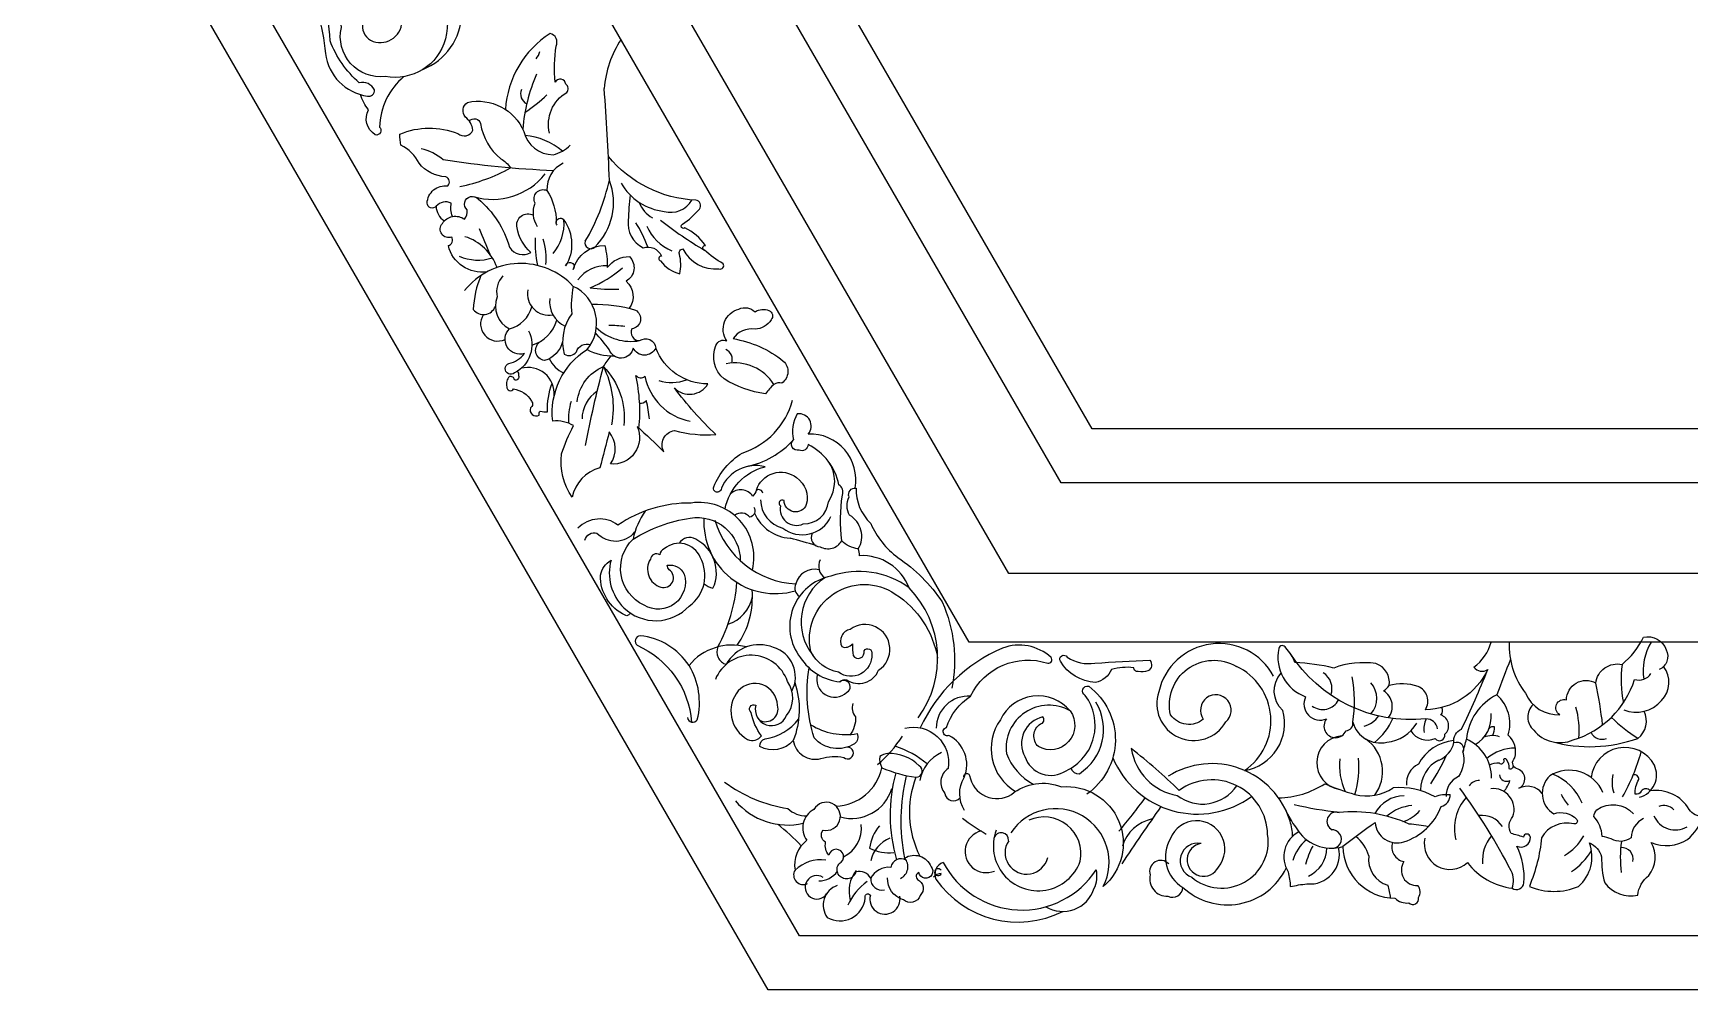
# Model space of a CAD drawing. Extents: x -66030 to 95157, y -13132 to 45879.
# Drawn here: x 26833 to 27725, y 15255 to 15770 of the extents above; entities that cross this region are included whole.
import ezdxf

# ---------------------------------------------------------------- set-up
doc = ezdxf.new("R2010")
doc.units = 0
doc.header["$LTSCALE"] = 100
doc.header["$MEASUREMENT"] = 0
for name, color, linetype in [('3', 11, 'CONTINUOUS'), ('4', 121, 'CONTINUOUS'), ('7', 105, 'CONTINUOUS')]:
    doc.layers.add(name, color=color, linetype=linetype)

# ---------------------------------------------------------------- blocks, each defined once
blk = doc.blocks.new('窗-071')
at = {"layer": '3'}
for points in [[(287.3, 1017.23), (574.6, 519.62), (287.3, 22), (-287.3, 22), (-574.6, 519.62), (-287.3, 1017.23)], [(218.02, 897.23), (436.03, 519.62), (218.02, 142), (-218.02, 142), (-436.03, 519.62), (-218.02, 897.23)]]:
    blk.add_lwpolyline(points, close=True, dxfattribs=at)
for points in [[(-441.01, 375.74, 0.655649), (-439.46, 422.12, 1.070372), (-442.83, 420.05, -0.283444), (-431.68, 388.2, -0.391193), (-456.31, 372.92, -0.521675), (-474.2, 392.86, -0.576607), (-460.2, 402.96, -1.768294), (-459.42, 400.11, 0.744745), (-462.28, 387.68, 0.54448), (-449.48, 395.17, 0.375828), (-456.39, 410.7, 0.247234), (-477.12, 406.1, 0.226493), (-492.09, 423.93, -0.342709), (-499.53, 429.77, 0.810291), (-502.2, 424.19, -0.048055), (-490.28, 414.87, -0.093286), (-480.68, 382.24, 0.33863), (-463.57, 364.89, 0.549303), (-460.72, 367.48, 0.345535), (-466.94, 370.33, -0.121174), (-478.8, 387.47, 0.044468), (-481.72, 406.52, 0.044468)], [(-389.23, 349.77, -0.33058), (-382.23, 366.41, 0.491055), (-382.64, 369.7, 0.782064), (-386.97, 370.52, -0.054214), (-386.55, 385.32, 0.468739), (-389.02, 390.45, 0.238756), (-407.25, 359.44)], [(-448.72, 372.83, 0.213238), (-458.65, 352.26, -0.781005), (-460.37, 349.04, -0.390389), (-463.17, 359.34, -0.088604), (-466.41, 365.5)], [(-428.85, 315.71, -0.151859), (-429.34, 321.21, 0.321349), (-435.52, 319.97, -0.720493), (-439.22, 321.21, -0.441518), (-430.79, 328.19, 0.565609), (-431.61, 331.89, -0.208421), (-442.51, 337.44, 0.168684), (-449.92, 344.84, -0.062334), (-450.33, 349.36, -0.19969), (-426.67, 349.56, 0.503888), (-420.5, 351, 0.189337), (-423.58, 356.34, -0.45952), (-422.76, 362.3, -0.362111), (-399.72, 350.38, 0.343097), (-387.79, 340.93, 0.134565), (-380.79, 344.84)], [(-421.97, 354.64, -0.611475), (-417.41, 353.67, 0.183162), (-409.18, 339.29, -0.139843), (-405.24, 335.54, -0.139843)], [(-387.61, 334.44, -0.029725), (-432.64, 338.88, 0.12037), (-441.69, 343.4)], [(-343.93, 314.21, 0.036082), (-325.99, 302, -0.868319), (-325.66, 303.95, 0.1274), (-333.98, 311.12, -1.246928), (-334.96, 312.58, 0.073618), (-328.11, 318.77, 0.608583), (-329.58, 322.36, -0.212075), (-365.21, 340.26, -0.212075)], [(-394.12, 311.48, -0.238668), (-395.16, 321.19, -0.705002), (-390.3, 326.38, -0.148657), (-386.53, 313.28, -0.148657)], [(-356.39, 324.57, 0.014238), (-357.14, 314.21, 0.313832), (-351.1, 302.97, -0.395508), (-343.6, 299.55, 0.937384), (-343.93, 297.6, 0.181075), (-336.1, 292.39, 0.123795), (-336.26, 300.37, -0.475818), (-334.8, 302.49, 0.310194), (-320.12, 294.34, 0.669466), (-318.33, 296.46, -0.06456), (-325.99, 302)], [(-414.71, 293.15, -0.389029), (-430.55, 303.86, 0.500368), (-429.16, 307.32, -0.786293), (-432.98, 312.87, -0.437837), (-423.96, 314.6, 0.23628), (-422.92, 318.41, -1.04807), (-418.41, 322.92, -0.151273), (-405.57, 303.17, 0.413861), (-396.89, 301.09, -0.174357), (-402.45, 311.14, -0.67113), (-395.8, 316.21, -0.67113)], [(-386.14, 312.18, -1.047439), (-383.36, 314.26, -0.297682), (-382.67, 295.54, -1.255575), (-379.54, 294.15, -0.343512), (-366.71, 303.86, -0.067671), (-365.67, 294.85, -0.248704), (-356.64, 299.35, -0.501974), (-358.03, 289.3, -0.402425), (-356.81, 278.24, -0.402425)], [(-353.5, 229.95, -0.577587), (-364.38, 214.72, 0.33678), (-364.93, 227.77, -0.010647), (-368.74, 213.09, 0.284006), (-380.05, 201.12, -0.187332), (-384.31, 218.78, -0.048314), (-379.44, 230.35, 0.162092), (-387.97, 232.18, -0.286979), (-373.95, 261.41, 0.488088), (-379.54, 287.22, 0.457908), (-423.96, 285.49)], [(-379.54, 287.22, 0.081388), (-380.17, 276, 0.229568), (-383.23, 259.56, 0.409684), (-378.26, 260.52, -0.430416), (-372.55, 263.36, -0.430416)], [(-371.97, 279.9, -0.082051), (-354.22, 277.52, -0.721583), (-355.6, 269.9, 0.566768), (-352.48, 265.04, -0.590115), (-345.88, 262.03, -0.627171), (-355.13, 262.03, -0.77991), (-364.93, 261.48, 0.029105), (-370.54, 268.18)], [(-397.78, 269.12, -0.412816), (-403.53, 251.91, -1.230062), (-405.82, 255.74, 0.180245), (-399.51, 259.75, -0.782213), (-405.63, 269.88)], [(-383.91, 264.62, -0.254108), (-391.27, 256.88, -0.719893), (-392.67, 264.89, -0.719893)], [(-374.57, 222.23, -0.017925), (-367.24, 254.45, -0.010826), (-364.14, 258.81)], [(-353.5, 229.95, -0.019989), (-342.61, 219.62, -0.518388), (-338.25, 228.32, 0.082665), (-321.38, 226.69, -0.042544), (-338.25, 245.72, 0.486239), (-324.64, 247.35, -0.310023), (-345.88, 262.03, -0.310023)], [(-402.36, 252.58, -0.193095), (-401.94, 250.82, -0.729909), (-403.59, 249.07, 0.475356), (-405.58, 250.36, 0.309574), (-406.64, 246.25, 0.809006), (-403.94, 245.32, -0.233249), (-396.66, 240.4, -0.476859), (-397.02, 237.58, 0.713897), (-393.5, 234.66, -0.265835), (-393.03, 236.3, 0.065426), (-390.1, 235.94, -0.100017), (-388.19, 247.66, -0.100017)], [(-377.95, 240.1, -0.274177), (-367.24, 254.45, -0.221807), (-358.93, 230.39, -0.221807)], [(-317.62, 196.34, -0.289337), (-301.3, 213.55, 0.373353), (-319.13, 204.8, -1.203857), (-322.26, 205.43, -0.153404), (-310.68, 219.17, 0.254655), (-290.04, 240.73, 0.254655)], [(-263.23, 180.09, -0.184886), (-269.99, 183.38, -0.065233), (-269.75, 202.01, 0.383617), (-271.22, 206.17, 0.238239), (-283.73, 222.59, -0.556812), (-287.41, 220.39, -0.77544), (-289.71, 224.55)], [(-302.14, 202.74, 0.515997), (-304.84, 203.97, -0.52587), (-288.4, 209.11, -0.319241), (-284.47, 198.09, -0.819683), (-293.55, 199.8, 0.964372), (-295.02, 197.6, 0.613297), (-285.7, 190.25, 0.390127), (-275.39, 199.31, 0.311151), (-275.52, 215.87)], [(-304.84, 203.97, -0.120951), (-306.31, 201.52, 0.464695), (-315.4, 202.53, 0.464695)], [(-242.51, 164.09, 0.326183), (-262.76, 177.26, 0.109902), (-263.23, 180.09, 0.414567), (-266.77, 193.76, -0.247505), (-267.01, 201.3, -0.575773), (-264.17, 204.84, 0.21022), (-258.16, 190.39, 0.132984), (-247.09, 176.51, -0.097137), (-229.01, 158.39, -0.155458), (-225.1, 123.12)], [(-306.48, 171.42, 0.531698), (-331.45, 198.76, 0.15215), (-361.31, 189.77, 0.377607), (-377.65, 188.5)], [(-305.82, 197.11, -0.515759), (-307.53, 192.94, 0.436859), (-313.71, 193.67, 0.436859)], [(-303.12, 200.05, 0.345487), (-294.04, 188.53, 0.481719), (-274.41, 193.19)], [(-356.53, 154.05, -0.617758), (-358.36, 152.91, -0.295395), (-368.51, 169.25, -0.194463), (-364.16, 175.46, 0.2736), (-358.89, 156, 0.421436), (-332.24, 156.67, 0.381366), (-327.76, 176.59, 0.511799), (-342.41, 180.04, 0.316059), (-344.25, 177.6, 0.57426), (-348.11, 175.77, 0.492236), (-343.84, 164.39, 0.843131), (-340.38, 171.51, -0.227024), (-341.19, 173.34, -0.34052), (-334.31, 169.76, -0.695505), (-350.68, 157.09, -0.527957), (-355.17, 184.05, -0.098931), (-331.86, 192.63, -0.461802), (-311.4, 175.18)], [(-374.81, 183.58, -0.420065), (-369.9, 186.51, 0.449482), (-354.42, 186.93, 0.449482)], [(-326.2, 165.78, 0.106642), (-322.55, 163.98, 0.404169), (-329.59, 183.96, 0.427289), (-336.33, 182.31)], [(-282.06, 186.43, 0.560066), (-278.83, 180.93, 0.416833), (-269.99, 183.38)], [(-238.84, 111.07, 0.366942), (-242.51, 164.09, 0.248873), (-274.42, 168.89, 0.556835), (-286.85, 135.61, 0.226527), (-270.75, 125.73, -0.291031), (-267.93, 126.58, 0.475526), (-254.94, 130.53, 1.0287), (-266.52, 147.17, 0.513746), (-269.9, 140.12, 0.348987), (-265.67, 141.25, 0.033338), (-265.39, 136.45, 0.844947), (-260.87, 138.43, -0.908355), (-257.76, 137.02, -0.639509), (-271.32, 129.68, -0.234472), (-282.61, 138.14, -0.683624), (-248.16, 161.56, -0.210513), (-230.85, 135.42)], [(-333, 111.16, 0.681516), (-328.95, 110.28, 0.201242), (-332.33, 132.45, 0.223323), (-352.3, 144.58, 0.662754), (-353.52, 140.66, -0.276635), (-331.28, 109.34)], [(2.35, 142, 0.171515), (9.04, 121.08, 0.313638), (23.09, 112.32, -0.890336), (25.77, 118.37, -0.572543), (37.74, 125.26, -0.443601), (48.45, 132.86, 0.109016), (57.15, 143.93, -0.393105), (66.47, 138.8, -0.433046), (63.62, 130.82)], [(-303.62, 110.09, 0.666133), (-296.19, 116.19, 0.66633), (-312.25, 122.1, 0.467779), (-308.45, 102.26, 0.359694), (-302.74, 103.74, -0.115778), (-306.97, 113.24, -0.917609), (-305.07, 116.19, 0.93859), (-292.59, 111.97, 0.341576), (-292.17, 125.91, 0.698791), (-321.55, 126.75)], [(-220.06, 86.73, 0.396439), (-226.26, 103.83, -1.081173), (-227.24, 107.11, -0.175523), (-217.4, 119.89, -0.377511), (-185.89, 133.33, 0.706949), (-184.59, 135.74, 0.27985), (-204.38, 139.55, 0.184182), (-237.99, 106.96, 0.184182)], [(-93.76, 128.05, 0.695452), (-140.61, 121.73, 0.91009), (-113.27, 109.4, 2.272711), (-122.44, 110.57, -0.448721), (-135.77, 112.23, -0.660547), (-108.93, 132.05)], [(-6.36, 130.77, -0.286738), (-31.8, 114.39, 0.470576), (-34.79, 123.88, 0.150456), (-46.63, 124.24, 0.371399), (-52.01, 133.19, 0.128856), (-69.23, 131.4, 0.043433), (-85.03, 133.71, 0.082238), (-88.73, 139.68, 0.697819), (-91.65, 139.36, 0.370799), (-80.67, 119.68, 0.698095), (-72.11, 110.65, 1.159341), (-64.2, 105.81, 0.453258), (-61.43, 109.25, 0.399061), (-47.53, 101.12, 0.23768), (-35.32, 108.91)], [(-26.84, 106.54, 0.38746), (-31.59, 110.61, -0.28373), (-87.02, 137.43)], [(-282.66, 108.22, 0.181497), (-263.7, 104.62, -0.358436), (-264.8, 100.46, -0.366718), (-281.24, 102.87, -0.115605), (-283.35, 131.45)], [(-105.58, 89.59, 0.449445), (-90.01, 114.1, -0.411369), (-90.67, 129.26, -0.411369)], [(-20.15, 100.98, -0.356269), (-17.07, 106.37, 0.017967), (-6.36, 130.77, 0.017967)], [(12.15, 116.5, 0.430454), (12.39, 106.03, 0.333012), (28.46, 102.02, 0.249591), (53.56, 126.76, 0.326598), (60.25, 129.1)], [(49.16, 114.29, 0.318252), (64.57, 118.09, 0.369687), (65.42, 132.05)], [(-289.13, 125.46, -0.17542), (-289.79, 101.77, -0.351575), (-303.39, 99.36, -0.404221), (-301.19, 102.43, 0.19112), (-287.6, 110.53, 0.19112)], [(-176.78, 113.89, -0.804078), (-189.72, 99.32, -0.488215), (-188.89, 108.55, 0.566535), (-187.87, 111.42, 0.502597), (-195.26, 95.22, 0.499639), (-178.42, 89.48, 0.476099), (-170.62, 120.24, -0.910614), (-169.18, 123.93, -0.510639), (-169.96, 79.94)], [(-46.97, 111.06, 0.460658), (-48.95, 122.07, 0.107194), (-46.63, 124.24, 0.107194)], [(-265.46, 116.88, 0.253261), (-264.36, 111.41, -0.187011), (-266.75, 103.99)], [(-176.78, 113.89, 0.546292), (-205.26, 110.27, 0.438689), (-199.09, 80.99, 0.438689)], [(-176.56, 90.46, 0.30688), (-173.02, 88.24, 0.404736), (-166.24, 117.48)], [(-37.74, 105.79, 0.377706), (-27.8, 102.62, 0.802165), (-23.87, 104.35, 0.579229), (-25.45, 112.2, 0.320269), (-25.16, 115.27)], [(15.88, 80.22, 0.354223), (6.36, 82.3, 0.721256), (5.36, 90.32, -0.549506), (4.69, 94.67, 0.283331), (2.01, 104.03, 0.298927), (-2.67, 120.41, 0.262298), (-15.06, 102.35)], [(19.75, 101.35, 0.153433), (54.9, 102.69, 0.358912), (57.47, 113.74)], [(-289.79, 101.77, 0.444279), (-278.5, 94.44, -0.122961), (-269.2, 94.89, 1.499558), (-267.8, 99.09)], [(-244.31, 106.78, -0.543662), (-226.59, 90.39, 0.443587), (-227.9, 80.23, 0.645075), (-221.73, 78.35)], [(-20.21, 101.79, 0.248241), (-34.68, 92.14, 0.305737), (-39.52, 83.51, 0.305737)], [(-4.47, 103.83, 0.174598), (-3.61, 107.42, 0.222369), (-5.83, 106.73)], [(-151.82, 98.49, 0.322191), (-133.08, 79.34, 0.434007), (-108.78, 83.35, 0.434007)], [(-20.15, 100.98, -0.70818), (-16.56, 96.98, -0.217712), (-18.25, 87.09, 0.316806), (-23.31, 78.88, 0.316806)], [(55.59, 78.64, 0.464568), (61.64, 91.78, 0.737437), (35.89, 86.67)], [(-219.86, 73.29, -0.28277), (-220.06, 86.73, -1.032343), (-217.82, 87.55, 0.538911), (-200.69, 79.81, -0.274825), (-180.28, 82.88, -0.732163), (-163.28, 42.22)], [(-5.61, 91.83, -0.155204), (-1.65, 92.64, 0.729964), (0.32, 93.62, -1.146045), (1.2, 94.17, -0.160047), (2.3, 90.33, 0.542113), (4.13, 91.43, 0.542113)], [(40.66, 80.59, 0.461866), (18.98, 87.34, 0.498105), (20.58, 71.89, -0.287496), (30, 69.58, -0.754544), (28.75, 67.81, 0.333095), (15.6, 62.13, -0.074926), (10.62, 42.24, 0.201978), (30.71, 42.24, 0.31348), (35.15, 60, -0.234426), (40.13, 54.32, 0.075052), (41.37, 43.66, 0.285632), (54.88, 38.69, -0.200127), (59.32, 46.68, 0.320062), (60.39, 60.18, 0.253701), (75.14, 61.42, 0.148259), (81.54, 70.83, -0.27623), (75.86, 73.67, 0.307743), (59.92, 81.23, 0.307743)], [(-317.81, 84.85, 0.124189), (-291.99, 74.03, 0.19823), (-284.34, 71.07, 0.19823)], [(-32, 61.93, 0.737021), (-14.64, 51.96, 0.203483), (3.66, 41.51, 0.575438), (8.42, 43.65, 0.135478), (5.56, 58.61, 0.555327), (11.03, 62.41, 0.832315), (8.18, 62.41, 0.012591), (3.19, 63.83, -0.330838), (3.9, 70.72, 0.560114), (-5.13, 82.11)], [(3.66, 41.51, 0.200224), (3.19, 48.64, 0.037661), (-17.73, 82.35)], [(59.92, 81.23, 0.511834), (56.3, 81.12, -0.364068), (53.81, 79.88, -0.14436), (55.24, 85.92, 0.562364), (53.06, 87.77, 0.562364)], [(-258.17, 45.54, 0.357741), (-264.22, 48.17, -1.227963), (-271.06, 51.59, 1.617989), (-275.27, 55.01, -0.236323), (-276.58, 60.26, -0.457038), (-277.64, 65.26, 2.007534), (-281.32, 73.67, 0.466454), (-284.22, 61.05, 0.278692), (-289.06, 48.93, 0.278692)], [(57.19, 69.94, 0.28419), (52.21, 62.13, -0.300723), (44.04, 61.6, 0.051533), (40.31, 62.66, 0.172662), (36.93, 70.83, -0.141181), (38.17, 73.49, -0.385325), (53.1, 71.89)], [(-254.61, 66.97, 0.145065), (-258.63, 57.85, 0.148012), (-248.77, 56.07)], [(-83.49, 64.5, 0.437471), (-87.78, 48.18, -0.043106), (-86.94, 42.14, -0.02774), (-80.14, 43.3, 0.520168), (-67.27, 58.07, 0.520168)], [(-245.98, 45.53, 0.499866), (-244.34, 53.83, -0.469126), (-233.57, 50.29, -1.325071), (-238.55, 47.93, 0.516675), (-239.1, 45.08, -0.533509), (-238.01, 38.54, -0.539439), (-244.82, 36.77, -0.351066), (-251.29, 45.8)], [(-276.52, 53.02, 0.217948), (-289.06, 48.93, 0.764039), (-283.93, 43.46, 0.764039)], [(-243.72, 52.98, 0.518724), (-250.01, 50.01, 0.309535), (-258.17, 45.54, 0.498073), (-252.56, 40.85, 0.306415)], [(-229.47, 48.82, 3.990241), (-229.36, 47.48, 0.22947), (-232.54, 45.95, 0.22947)], [(-228.55, 52.05, 0.438189), (-231.54, 45.14, 0.373718), (-179.82, 32.03)], [(-136.56, 51.39, 0.806853), (-144.12, 46.95, 0.500109), (-136.87, 38.25, 0.539263), (-130.75, 41.85)], [(-271.82, 42.62, 0.503685), (-275.91, 29.55, 0.540446), (-260.37, 37.45, -0.935627), (-258.32, 38.67, 1.262142), (-246.32, 38.28)]]:
    blk.add_lwpolyline(points, format="xyb", dxfattribs=at)
for points in [[(-314.36, 265.86, -0.128663), (-293.85, 256.71, -0.476729), (-294.4, 247.75, 0.20503), (-297.69, 247.2, 0.041599), (-301.17, 243.36, -0.105989), (-318.02, 249.39, -0.331159), (-321.32, 263.11, -0.437246), (-316.92, 264.94, -0.520074), (-311.98, 277.93, -0.308849), (-305.38, 276.83, -0.215408), (-299.71, 277.38, -0.500483), (-298.79, 273.54, -0.243176), (-305.38, 269.7, 0.295484)], [(-180.77, 134.16, -0.972781), (-177.95, 135.85, 0.196221), (-166.66, 133.41, -0.004743), (-144.26, 134.54, -0.485052), (-145.01, 130.21, -0.12296), (-148.97, 130.02, -0.474552), (-150.85, 131.53, 0.098903), (-159.88, 130.78, -0.240159), (-166.47, 125.51, -0.24764)], [(-238.35, 91.53, 0.200796), (-251.18, 96.49, 0.100653), (-254.49, 95.25, 0.145904), (-253.63, 90.71, 0.067193), (-239.7, 86.78, 0.767251)]]:
    blk.add_lwpolyline(points, format="xyb", close=True, dxfattribs=at)
for centre, radius, start, end in [((-325.46, 364.91), 41.58, 146.26643, 175.80286), ((-399.98, 384.79), 6.97, 318.33029, 345.81787), ((-326.31, 344.78), 74.2, 156.98614, 174.8453), ((-396.72, 365.69), 4.35, 154.0236, 245.24), ((-440.66, 419.84), 74.2, 303.90267, 312.75184), ((-1185.75, 303.19), 821.37, 1.90474, 4.52193), ((-401.75, 321.56), 27.37, 49.64093, 84.69687), ((-439.54, 397.24), 70.59, 281.18134, 299.06307), ((-412.44, 349.83), 27.12, 253.15915, 321.96805), ((-378.86, 327.04), 11.46, 114.83599, 183.2728), ((-448.81, 349.29), 86.05, 329.52156, 347.38615), ((-388.38, 321.39), 25.25, 314.09976, 21.12923), ((-339.67, 341.24), 23.61, 210.20594, 263.21492), ((-428.4, 320), 7.12, 180.18286, 238.29154), ((-341.87, 325.27), 11.4, 199.29637, 242.18131), ((-339.79, 327.28), 9.85, 254.28891, 330.71425), ((-402.73, 313.02), 19.41, 320.2378, 3.64345), ((-390.57, 289.1), 43.76, 18.9202, 33.41803), ((-332.32, 319.04), 18.66, 202.71657, 248.12146), ((-429.73, 288.18), 20.21, 19.44115, 72.88657), ((434.33, 663.77), 922.51, 202.498, 203.20209), ((-354.24, 304.51), 40.91, 176.56784, 192.36037), ((-418.81, 298.34), 28.18, 355.38411, 16.64808), ((-372.47, 304.87), 2.31, 160.44239, 315.89873), ((-418.49, 317.34), 19.4, 246.77331, 287.76937), ((-381.32, 276.24), 39.08, 156.75736, 177.81747), ((-401.47, 285.05), 9.39, 136.74951, 193.35326), ((-366.64, 282.04), 13.52, 85.83439, 144.45787), ((-392.93, 334.29), 51.76, 292.9685, 310.27239), ((-389.5, 284.23), 8.8, 170.04472, 280.68775), ((-363.56, 357.3), 71.25, 262.60263, 272.11852), ((-416.24, 280.91), 5.22, 217.61731, 339.14035), ((-401.16, 279.05), 10.2, 157.9207, 243.97435), ((-408.58, 281.98), 12.45, 283.68993, 345.76321), ((-378.19, 280.95), 11.06, 172.91596, 245.07753), ((-410.43, 271.85), 6.96, 146.5581, 295.66213), ((-400.66, 277.62), 15.03, 286.30186, 343.55055), ((-364.74, 218.65), 52.56, 83.25195, 90.39603), ((-356.01, 285.38), 20.64, 226.72594, 279.85254), ((-379.05, 262.15), 11.21, 203.30645, 246.76422), ((-362.87, 283.46), 24.68, 243.32644, 269.91093), ((-319.19, 257.37), 4.52, 341.04069, 65.14631), ((-398.01, 243.43), 10.69, 355.29348, 105.19884), ((-399.53, 237.73), 36.36, 348.80671, 27.37784), ((-352, 252.49), 2.61, 218.0848, 310.50776), ((-418.26, 236.12), 65.87, 354.04409, 12.94772), ((-327.38, 255.07), 23.38, 191.25754, 258.81141), ((-313.57, 237.17), 18.78, 32.2808, 100.85152), ((-362.58, 233.1), 13.4, 122.5675, 180.16279), ((-339.36, 264.58), 16.64, 251.37577, 291.36229), ((-355.24, 232.76), 26.33, 163.50334, 183.05801), ((-351.91, 242.26), 2.75, 257.97698, 321.91907), ((-412.75, 225.66), 64.74, 6.56741, 13.30892), ((-276.15, 227.97), 13.98, 148.9486, 194.17758), ((-287.53, 230.17), 5.06, 319.93268, 96.83514), ((-316.52, 249.22), 36.43, 282.20689, 317.38482), ((-282.88, 208.3), 18.63, 349.39147, 92.41923), ((-325.04, 177.68), 30.8, 144.65012, 168.05296), ((-297.1, 190.94), 29.18, 176.68171, 286.08805), ((-286.88, 202.14), 36.44, 196.59068, 267.0083), ((-289.91, 201.45), 17.13, 203.64375, 266.03782), ((-328.71, 31.77), 157.17, 72.121, 76.15206), ((-281.06, 163.76), 7.98, 76.83542, 165.56584), ((-273.65, 172.98), 5.78, 153.68338, 235.37256), ((-379.3, 171.6), 66.73, 331.7859, 355.47311), ((-341.02, 160.42), 34.57, 325.15223, 4.83689), ((-285.24, 164.04), 3.94, 154.25465, 239.25851), ((-264.98, 150.25), 21.59, 123.61635, 218.86709), ((-320.9, 163.29), 14.73, 287.69618, 348.8032), ((-22.61, 146.57), 18.18, 305.53897, 345.44369), ((80.66, 130.02), 23.59, 149.46241, 187.74379), ((-314.78, 118.11), 22.66, 74.8218, 140.74719), ((-315.57, 137.95), 5.36, 156.95549, 252.41456), ((-303.55, 125.36), 15.55, 68.59319, 151.2273), ((-301.47, 127.8), 12.56, 332.37733, 73.39903), ((-272.92, 126.76), 7.3, 163.36696, 313.76978), ((-119.37, 109.86), 24.52, 304.23334, 64.79999), ((-77.6, 123), 7.67, 339.82641, 57.82518), ((-8.66, 134.32), 4.23, 216.95869, 303.04898), ((2868.27, -970.58), 3071.25, 158.90229, 159.19276), ((98.37, 126.74), 50.3, 173.00857, 190.94728), ((-269.12, 123.74), 2.58, 298.9384, 129.36081), ((-109.84, 117.72), 49.14, 350.07769, 11.88329), ((-60.98, 118.97), 9.38, 317.74828, 42.98695), ((-128.54, 89.38), 170.11, 6.33993, 12.17844), ((-218.3, 106.76), 13.16, 86.07236, 179.92213), ((-185.49, 98.78), 17.44, 60.02644, 187.34214), ((-73.73, 121.76), 7.29, 233.68277, 332.38211), ((-6.08, 105.69), 37.03, 355.55863, 15.3153), ((-59.69, 118.08), 10.83, 285.48634, 324.73388), ((-68.34, 120.97), 25.42, 308.42, 336.3748), ((-22.65, 106.31), 9.78, 153.94659, 186.91319), ((-18.08, 111.49), 13.14, 300.43554, 5.72947), ((98.94, 169.32), 79.87, 226.63006, 236.53415), ((-288.66, 131.66), 51.73, 309.99247, 327.09306), ((-65.1, 92.72), 11.03, 94.42671, 261.25292), ((-65.61, 89.14), 16.33, 323.5003, 54.36283), ((-57.43, 111.32), 43.31, 340.66417, 348.05664), ((-22.17, 86.48), 17.4, 359.94541, 65.88788), ((-4.47, 94.82), 9.02, 70.86552, 112.55453), ((40.26, 107.26), 4.96, 205.9965, 292.07825), ((-260.49, 61.76), 39.67, 50.239, 71.90508), ((-222.69, 82.71), 15.67, 114.88123, 170.06006), ((-180.29, 105.12), 24.08, 200.84719, 241.34886), ((-124.8, 109.23), 37.48, 202.72336, 306.10082), ((-307.14, -99.34), 251.52, 45.95745, 51.86331), ((-90.64, 125.51), 73.72, 325.86414, 336.24218), ((-30.28, 103.45), 10.44, 292.71846, 346.28886), ((4.66, 81.54), 17.14, 89.17072, 131.41702), ((-18.48, 117.35), 77.41, 330.14332, 344.92623), ((-272.89, 94.69), 19.67, 271.57133, 348.32328), ((-186.86, 71.28), 63.42, 164.15599, 196.62821), ((-118.94, 58.97), 33.4, 17.16272, 122.214), ((-42.56, 91.28), 24.28, 172.96464, 204.92651), ((-98.64, 91.08), 39.69, 343.40899, 5.15943), ((-20.12, 81.56), 13.71, 116.5527, 179.73049), ((12.31, 68.22), 21.35, 21.82392, 68.25391), ((-266.05, 87.25), 17.26, 254.84562, 342.85724), ((-169.44, 69.05), 76.43, 166.1184, 191.4818), ((-202.71, 72.46), 39.67, 158.83752, 206.77262), ((-118.97, 62.95), 22.8, 1.2029, 125.72223), ((-92.68, 115.01), 36.68, 271.49959, 302.73636), ((-16.5, 221.64), 148.59, 247.71452, 252.73174), ((-55.79, 98.65), 19.5, 255.69012, 303.79178), ((-42.19, 53.42), 29.15, 60.42566, 95.41304), ((-10.05, 80.88), 4.58, 85.02831, 148.04683), ((1.41, 88.14), 3, 186.33955, 295.61021), ((-13.27, 91.14), 16.97, 323.10762, 340.38007), ((57.96, 84.76), 13.57, 166.76549, 198.69393), ((-292.11, 95.11), 27.82, 220.0806, 283.28865), ((-312.18, 198.46), 204.89, 319.29768, 324.13388), ((679.87, -502.59), 1002.59, 144.83381, 146.45035), ((-39.66, 284.3), 213.62, 257.65916, 262.63247), ((-40.44, 65.61), 13.58, 90.06643, 152.22537), ((-36.07, 58.2), 17.07, 94.05231, 132.00173), ((-47.86, 83.34), 24.05, 287.73774, 339.35272), ((-23.32, 68.25), 11.44, 81.77451, 113.0937), ((-26.54, 79.57), 4.86, 284.08176, 2.11234), ((-0.59, 65.84), 19.36, 138.49331, 193.78762), ((44.78, 90.33), 23.62, 206.24397, 219.05722), ((65.44, 69.47), 5.81, 43.79943, 110.48054), ((-131.22, 193.96), 152.87, 234.13761, 238.54591), ((-182.71, 52.15), 21.83, 332.94631, 146.67712), ((-187.5, 55.47), 15.12, 348.72118, 113.92264), ((-139.83, 53.77), 16.39, 102.09339, 162.62775), ((-125.17, 57.49), 11.54, 320.40936, 157.97575), ((-49.02, 91.82), 43.86, 204.03558, 215.87527), ((-112.57, 61.32), 26.63, 3.00213, 16.37605), ((-68.15, 68.78), 3.83, 73.41923, 244.10934), ((-61.7, 16.41), 56.3, 65.63463, 95.46311), ((70.51, -111.54), 217.73, 124.33176, 128.65995), ((-43.39, 68.89), 8.92, 184.03101, 288.65234), ((-44.52, 81.69), 13.41, 285.32517, 320.96952), ((-41.95, 12.83), 54.97, 78.07318, 86.376), ((-8.64, 61.44), 9.78, 32.37347, 97.86751), ((70.23, 74.92), 9.61, 204.07237, 299.55162), ((-352.31, -3.81), 90.85, 43.58275, 51.80021), ((-274.51, 65.74), 12.53, 294.6857, 7.97106), ((-245.82, 50.08), 12.63, 110.95849, 168.28155), ((-211.01, 56.49), 8.64, 104.06969, 292.83584), ((-189.85, 58.74), 18.27, 159.38466, 340.0712), ((-204.94, 61.06), 3.07, 357.33587, 163.14643), ((-194.53, 56.04), 8.81, 146.43969, 346.80125), ((-123.36, 54.39), 14.55, 149.27908, 239.48595), ((-114.92, 60.5), 18.97, 229.79052, 8.85573), ((-69.51, 47.9), 17.16, 128.87598, 163.53565), ((-70.13, 74.54), 16.71, 210.28262, 286.08522), ((-69.82, 61.57), 3.76, 265.23253, 96.28084), ((-70.72, 49.91), 16.54, 16.83703, 50.26868), ((6.98, 52.83), 15.5, 139.49689, 184.96112), ((13.56, 73.89), 22.22, 301.03638, 330.18219), ((-124.71, 52.75), 7.16, 78.54459, 250.01214), ((-122.3, 53.12), 6.73, 98.49309, 333.62741), ((-47.81, 42.25), 34.15, 151.22483, 164.80644), ((-84.47, 57.85), 12.38, 293.38475, 0.41745), ((-44.1, 58.86), 21.41, 181.01943, 269.71194), ((-44.01, 53.26), 10.97, 172.43578, 253.38952), ((-39.37, 58.39), 6.14, 163.23496, 259.03768), ((11.26, 72.23), 29.14, 304.73966, 328.08817), ((95.22, 53.98), 47.48, 171.949, 187.32882), ((48.3, 53.37), 4.73, 347.67, 94.6432), ((-279.1, 53.31), 8.78, 268.05088, 326.59236), ((-252.96, 40.17), 14.08, 142.48955, 195.0994), ((-196.47, 68.76), 36.17, 207.51373, 327.00005), ((-177.33, 46.41), 11.51, 333.2772, 13.28726), ((-112.57, 61.32), 26.63, 226.96167, 334.15966), ((-35.3, 48.87), 6.3, 146.25825, 273.59916), ((-280.15, 41.87), 4.79, 57.91874, 325.48493), ((-244.86, 24.19), 24.95, 126.39179, 155.46977), ((-179.82, 45.49), 13.46, 239.24264, 341.54906), ((-62.2, 36.91), 16.15, 2.24759, 21.16815), ((-37.86, 39.99), 3.94, 324.40415, 41.32769), ((-39.34, 42.37), 6.91, 225.30436, 276.38051), ((-36.95, 37.2), 2.35, 226.39571, 12.26095)]:
    blk.add_arc(centre, radius, start, end, dxfattribs=at)
at = {"layer": '4'}
for points in [[(300, 1039.23), (600, 519.62), (300, 0), (-300, 0), (-600, 519.62), (-300, 1039.23)], [(201.85, 869.23), (403.7, 519.62), (201.85, 170), (-201.85, 170), (-403.7, 519.62), (-201.85, 869.23)], [(167.79, 810.23), (335.57, 519.62), (167.79, 229), (-167.79, 229), (-335.57, 519.62), (-167.79, 810.23)]]:
    blk.add_lwpolyline(points, close=True, dxfattribs=at)
at = {"layer": '7'}
blk.add_lwpolyline([(180.49, 832.23), (360.98, 519.62), (180.49, 207), (-180.49, 207), (-360.98, 519.62), (-180.49, 832.23)], close=True, dxfattribs=at)

msp = doc.modelspace()

# ---------------------------------------------------------------- block references
at = {"layer": '3', "xscale": 1.319999999999709, "yscale": 1.320000000006985, "zscale": 1.319999999999709}
msp.add_blockref('窗-071', (27624.58, 15254.89), dxfattribs=at)

doc.saveas('drawing.dxf')
